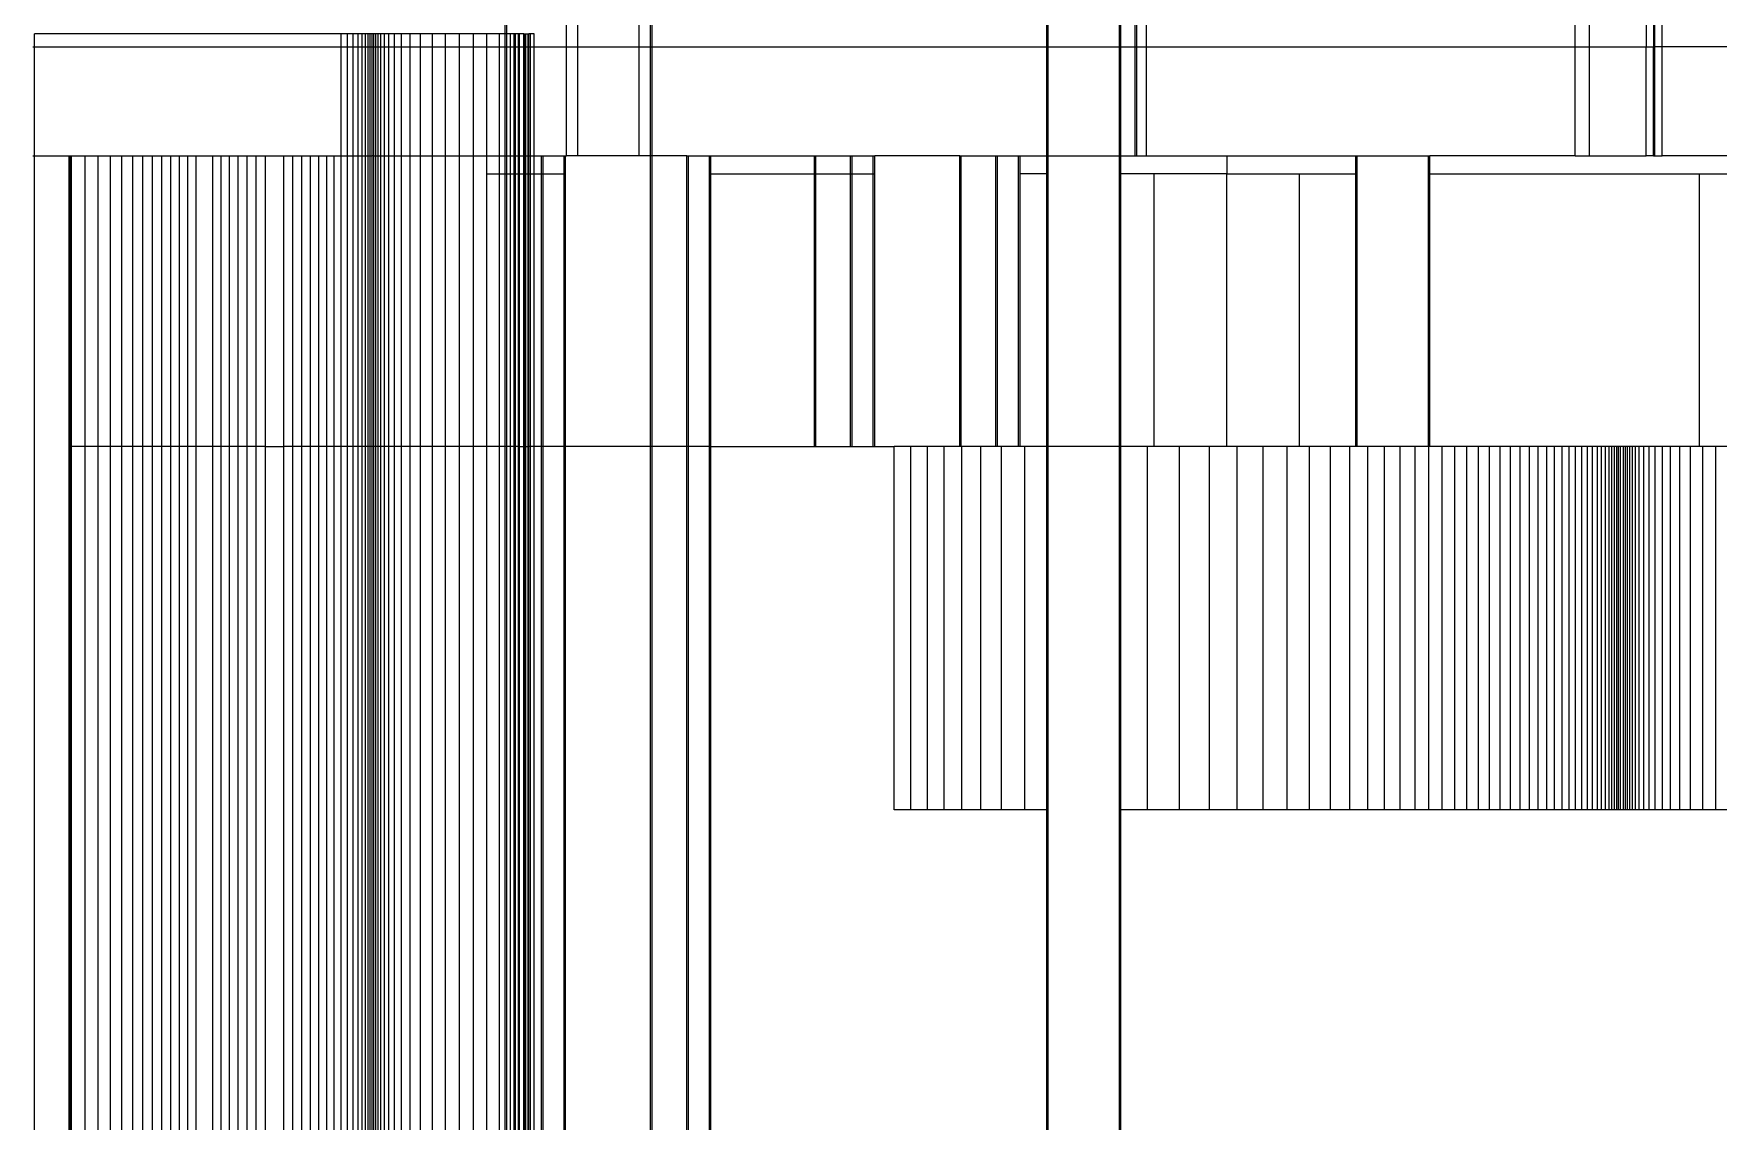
# Model space of a CAD drawing. Extents: x -20.4 to 13.4, y -9.4 to 9.8.
# Drawn here: x -8.343 to -3.708, y -3.382 to -0.389 of the extents above; entities that cross this region are included whole.
import ezdxf

# ---------------------------------------------------------------- set-up
doc = ezdxf.new("R2010")
doc.units = 0
doc.layers.get('0').update_dxf_attribs({"linetype": 'CONTINUOUS'})

msp = doc.modelspace()

# ---------------------------------------------------------------- linework, layer by layer
for p, q in [((-7.0453, -0.3892), (-7.0453, -0.325)), ((-7.0411, -0.3892), (-7.0411, -0.325)), ((-6.8765, -0.425), (-6.8765, -0.325)), ((-6.8453, -0.425), (-6.8453, -0.325)), ((-6.6765, -0.425), (-6.6765, -0.325)), ((-6.6454, -0.425), (-6.6454, -0.325)), ((-6.6412, -0.425), (-6.6412, -0.325)), ((-5.5556, -0.425), (-5.5556, -0.325)), ((-5.5515, -0.425), (-5.5515, -0.325)), ((-5.3557, -0.425), (-5.3557, -0.325)), ((-5.3515, -0.425), (-5.3515, -0.325)), ((-5.3121, -0.425), (-5.3121, -0.325)), ((-5.3079, -0.425), (-5.3079, -0.325)), ((-5.281, -0.425), (-5.281, -0.325)), ((-4.1018, -0.425), (-4.1018, -0.325)), ((-4.0624, -0.425), (-4.0624, -0.325)), ((-3.906, -0.325), (-3.906, -0.425)), ((-3.8863, -0.325), (-3.8863, -0.425)), ((-3.8821, -0.425), (-3.8821, -0.325)), ((-3.8624, -0.425), (-3.8624, -0.325)), ((-8.3409, -0.425), (-8.3409, -0.3892)), ((-7.5069, -0.3892), (-8.3409, -0.3892)), ((-7.4967, -0.3892), (-7.5069, -0.3892)), ((-7.4792, -0.3892), (-7.4967, -0.3892)), ((-7.4967, -0.425), (-7.4967, -0.3892)), ((-7.4637, -0.3892), (-7.4792, -0.3892)), ((-7.4792, -0.425), (-7.4792, -0.3892)), ((-7.4501, -0.3892), (-7.4637, -0.3892)), ((-7.4637, -0.425), (-7.4637, -0.3892)), ((-7.4389, -0.3892), (-7.4501, -0.3892)), ((-7.4501, -0.425), (-7.4501, -0.3892)), ((-7.4299, -0.3892), (-7.4389, -0.3892)), ((-7.4389, -0.425), (-7.4389, -0.3892)), ((-7.4227, -0.3892), (-7.4299, -0.3892)), ((-7.4299, -0.425), (-7.4299, -0.3892)), ((-7.4169, -0.3892), (-7.4227, -0.3892)), ((-7.4227, -0.425), (-7.4227, -0.3892)), ((-7.4117, -0.3892), (-7.4169, -0.3892)), ((-7.4169, -0.425), (-7.4169, -0.3892)), ((-7.4068, -0.3892), (-7.4117, -0.3892)), ((-7.4117, -0.425), (-7.4117, -0.3892)), ((-7.4015, -0.3892), (-7.4068, -0.3892)), ((-7.4068, -0.425), (-7.4068, -0.3892)), ((-7.3952, -0.3892), (-7.4015, -0.3892)), ((-7.4015, -0.425), (-7.4015, -0.3892)), ((-7.3875, -0.3892), (-7.3952, -0.3892)), ((-7.3952, -0.425), (-7.3952, -0.3892)), ((-7.3777, -0.3892), (-7.3875, -0.3892)), ((-7.3875, -0.425), (-7.3875, -0.3892)), ((-7.3653, -0.3892), (-7.3777, -0.3892)), ((-7.3777, -0.425), (-7.3777, -0.3892)), ((-7.3498, -0.3892), (-7.3653, -0.3892)), ((-7.3653, -0.425), (-7.3653, -0.3892)), ((-7.3306, -0.3892), (-7.3498, -0.3892)), ((-7.3498, -0.425), (-7.3498, -0.3892)), ((-7.3072, -0.3892), (-7.3306, -0.3892)), ((-7.3306, -0.425), (-7.3306, -0.3892)), ((-7.2789, -0.3892), (-7.3072, -0.3892)), ((-7.3072, -0.425), (-7.3072, -0.3892)), ((-7.246, -0.3892), (-7.2789, -0.3892)), ((-7.2789, -0.425), (-7.2789, -0.3892)), ((-7.2097, -0.3892), (-7.246, -0.3892)), ((-7.246, -0.425), (-7.246, -0.3892)), ((-7.1715, -0.3892), (-7.2097, -0.3892)), ((-7.2097, -0.425), (-7.2097, -0.3892)), ((-7.133, -0.3892), (-7.1715, -0.3892)), ((-7.1715, -0.425), (-7.1715, -0.3892)), ((-7.0958, -0.3892), (-7.133, -0.3892)), ((-7.133, -0.425), (-7.133, -0.3892)), ((-7.0612, -0.3892), (-7.0958, -0.3892)), ((-7.0958, -0.425), (-7.0958, -0.3892)), ((-7.0453, -0.3892), (-7.0612, -0.3892)), ((-7.0612, -0.425), (-7.0612, -0.3892)), ((-7.0411, -0.3892), (-7.0453, -0.3892)), ((-7.0453, -0.425), (-7.0453, -0.3892)), ((-7.0309, -0.3892), (-7.0411, -0.3892)), ((-7.0411, -0.425), (-7.0411, -0.3892)), ((-7.0309, -0.425), (-7.0309, -0.3892)), ((-7.0211, -0.3892), (-7.0309, -0.3892)), ((-7.0181, -0.3892), (-7.0211, -0.3892)), ((-7.0211, -0.425), (-7.0211, -0.3892)), ((-7.0172, -0.3892), (-7.0181, -0.3892)), ((-7.0181, -0.425), (-7.0181, -0.3892)), ((-7.009, -0.3892), (-7.0172, -0.3892)), ((-7.0172, -0.425), (-7.0172, -0.3892)), ((-7.0064, -0.3892), (-7.009, -0.3892)), ((-7.009, -0.425), (-7.009, -0.3892)), ((-7.0063, -0.3892), (-7.0064, -0.3892)), ((-7.0063, -0.425), (-7.0064, -0.3892)), ((-6.9947, -0.3892), (-7.0063, -0.3892)), ((-7.0063, -0.425), (-7.0063, -0.3892)), ((-6.9947, -0.3892), (-6.9927, -0.3892)), ((-6.9947, -0.425), (-6.9947, -0.3892)), ((-6.9927, -0.3892), (-6.9891, -0.3892)), ((-6.9927, -0.425), (-6.9927, -0.3892)), ((-6.9891, -0.3892), (-6.9823, -0.3892)), ((-6.9891, -0.425), (-6.9891, -0.3892)), ((-6.9823, -0.3892), (-6.9806, -0.3892)), ((-6.9823, -0.425), (-6.9823, -0.3892)), ((-6.9762, -0.3892), (-6.9806, -0.3892)), ((-6.9806, -0.425), (-6.9806, -0.3892)), ((-6.9663, -0.3892), (-6.9762, -0.3892)), ((-6.9762, -0.425), (-6.9762, -0.3892)), ((-6.9663, -0.425), (-6.9663, -0.3892)), ((-8.345, -0.425), (-8.3409, -0.425)), ((-8.3409, -0.725), (-8.3409, -0.425)), ((-8.3409, -0.425), (-7.5069, -0.425)), ((-7.5069, -0.425), (-7.4967, -0.425)), ((-7.4967, -0.725), (-7.4967, -0.425)), ((-7.4967, -0.425), (-7.4792, -0.425)), ((-7.4792, -0.725), (-7.4792, -0.425)), ((-7.4792, -0.425), (-7.4637, -0.425)), ((-7.4637, -0.725), (-7.4637, -0.425)), ((-7.4637, -0.425), (-7.4501, -0.425)), ((-7.4501, -0.725), (-7.4501, -0.425)), ((-7.4501, -0.425), (-7.4389, -0.425)), ((-7.4389, -0.725), (-7.4389, -0.425)), ((-7.4389, -0.425), (-7.4299, -0.425)), ((-7.4299, -0.725), (-7.4299, -0.425)), ((-7.4299, -0.425), (-7.4227, -0.425)), ((-7.4227, -0.725), (-7.4227, -0.425)), ((-7.4227, -0.425), (-7.4169, -0.425)), ((-7.4169, -0.725), (-7.4169, -0.425)), ((-7.4169, -0.425), (-7.4117, -0.425)), ((-7.4117, -0.725), (-7.4117, -0.425)), ((-7.4117, -0.425), (-7.4068, -0.425)), ((-7.4068, -0.725), (-7.4068, -0.425)), ((-7.4068, -0.425), (-7.4015, -0.425)), ((-7.4015, -0.725), (-7.4015, -0.425)), ((-7.4015, -0.425), (-7.3952, -0.425)), ((-7.3952, -0.725), (-7.3952, -0.425)), ((-7.3952, -0.425), (-7.3875, -0.425)), ((-7.3875, -0.725), (-7.3875, -0.425)), ((-7.3875, -0.425), (-7.3777, -0.425)), ((-7.3777, -0.725), (-7.3777, -0.425)), ((-7.3777, -0.425), (-7.3653, -0.425)), ((-7.3653, -0.725), (-7.3653, -0.425)), ((-7.3653, -0.425), (-7.3498, -0.425)), ((-7.3498, -0.725), (-7.3498, -0.425)), ((-7.3498, -0.425), (-7.3306, -0.425)), ((-7.3306, -0.725), (-7.3306, -0.425)), ((-7.3306, -0.425), (-7.3072, -0.425)), ((-7.3072, -0.725), (-7.3072, -0.425)), ((-7.3072, -0.425), (-7.2789, -0.425)), ((-7.2789, -0.725), (-7.2789, -0.425)), ((-7.2789, -0.425), (-7.246, -0.425)), ((-7.246, -0.725), (-7.246, -0.425)), ((-7.246, -0.425), (-7.2097, -0.425)), ((-7.2097, -0.725), (-7.2097, -0.425)), ((-7.2097, -0.425), (-7.1715, -0.425)), ((-7.1715, -0.725), (-7.1715, -0.425)), ((-7.1715, -0.425), (-7.133, -0.425)), ((-7.133, -0.725), (-7.133, -0.425)), ((-7.133, -0.425), (-7.0958, -0.425)), ((-7.0958, -0.425), (-7.0612, -0.425)), ((-7.0958, -0.725), (-7.0958, -0.425)), ((-7.0612, -0.425), (-7.0453, -0.425)), ((-7.0612, -0.725), (-7.0612, -0.425)), ((-7.0453, -0.425), (-7.0411, -0.425)), ((-7.0453, -0.725), (-7.0453, -0.425)), ((-7.0411, -0.725), (-7.0411, -0.425)), ((-7.0411, -0.425), (-7.0309, -0.425)), ((-7.0309, -0.725), (-7.0309, -0.425)), ((-7.0309, -0.425), (-7.0211, -0.425)), ((-7.0211, -0.725), (-7.0211, -0.425)), ((-7.0211, -0.425), (-7.0181, -0.425)), ((-7.0181, -0.725), (-7.0181, -0.425)), ((-7.0181, -0.425), (-7.0172, -0.425)), ((-7.0172, -0.725), (-7.0172, -0.425)), ((-7.0172, -0.425), (-7.009, -0.425)), ((-7.009, -0.725), (-7.009, -0.425)), ((-7.009, -0.425), (-7.0063, -0.425)), ((-7.0063, -0.725), (-7.0063, -0.425)), ((-7.0063, -0.425), (-6.9947, -0.425)), ((-6.9947, -0.725), (-6.9947, -0.425)), ((-6.9947, -0.425), (-6.9927, -0.425)), ((-6.9927, -0.725), (-6.9927, -0.425)), ((-6.9927, -0.425), (-6.9891, -0.425)), ((-6.9891, -0.725), (-6.9891, -0.425)), ((-6.9891, -0.425), (-6.9823, -0.425)), ((-6.9823, -0.725), (-6.9823, -0.425)), ((-6.9823, -0.425), (-6.9806, -0.425)), ((-6.9806, -0.725), (-6.9806, -0.425)), ((-6.9806, -0.425), (-6.9762, -0.425)), ((-6.9762, -0.725), (-6.9762, -0.425)), ((-6.9762, -0.425), (-6.9663, -0.425)), ((-6.9663, -0.725), (-6.9663, -0.425)), ((-6.9663, -0.425), (-6.8765, -0.425)), ((-6.8765, -0.725), (-6.8765, -0.425)), ((-6.8765, -0.425), (-6.8453, -0.425)), ((-6.8453, -0.725), (-6.8453, -0.425)), ((-6.8453, -0.425), (-6.6765, -0.425)), ((-6.6765, -0.725), (-6.6765, -0.425)), ((-6.6765, -0.425), (-6.6454, -0.425)), ((-6.6454, -0.725), (-6.6454, -0.425)), ((-6.6454, -0.425), (-6.6412, -0.425)), ((-6.6412, -0.725), (-6.6412, -0.425)), ((-6.6412, -0.425), (-5.5556, -0.425)), ((-5.5556, -0.725), (-5.5556, -0.425)), ((-5.5556, -0.425), (-5.5515, -0.425)), ((-5.5515, -0.725), (-5.5515, -0.425)), ((-5.5515, -0.425), (-5.3557, -0.425)), ((-5.3557, -0.725), (-5.3557, -0.425)), ((-5.3557, -0.425), (-5.3515, -0.425)), ((-5.3515, -0.425), (-5.3121, -0.425)), ((-5.3515, -0.725), (-5.3515, -0.425)), ((-5.3121, -0.725), (-5.3121, -0.425)), ((-5.3121, -0.425), (-5.3079, -0.425)), ((-5.3079, -0.725), (-5.3079, -0.425)), ((-5.3079, -0.425), (-5.281, -0.425)), ((-5.281, -0.725), (-5.281, -0.425)), ((-5.281, -0.425), (-4.1018, -0.425)), ((-4.1018, -0.725), (-4.1018, -0.425)), ((-4.1018, -0.425), (-4.0624, -0.425)), ((-4.0624, -0.725), (-4.0624, -0.425)), ((-4.0624, -0.425), (-3.906, -0.425)), ((-3.906, -0.425), (-3.8863, -0.425)), ((-3.906, -0.725), (-3.906, -0.425)), ((-3.8821, -0.425), (-3.8863, -0.425)), ((-3.8863, -0.725), (-3.8863, -0.425)), ((-3.8821, -0.725), (-3.8821, -0.425)), ((-3.8624, -0.425), (-3.8821, -0.425)), ((-3.8624, -0.725), (-3.8624, -0.425)), ((-3.0462, -0.425), (-3.8624, -0.425)), ((-8.345, -0.725), (-8.3409, -0.725)), ((-8.3409, -5.525), (-8.3409, -0.725)), ((-8.3409, -0.725), (-8.2454, -0.725)), ((-8.2454, -5.525), (-8.2454, -0.725)), ((-8.2454, -0.725), (-8.2413, -0.725)), ((-8.2413, -1.525), (-8.2413, -0.725)), ((-8.2413, -0.725), (-8.2391, -0.725)), ((-8.2391, -1.525), (-8.2391, -0.725)), ((-8.2391, -0.725), (-8.201, -0.725)), ((-8.201, -1.525), (-8.201, -0.725)), ((-8.201, -0.725), (-8.1654, -0.725)), ((-8.1654, -1.525), (-8.1654, -0.725)), ((-8.1654, -0.725), (-8.1319, -0.725)), ((-8.1319, -1.525), (-8.1319, -0.725)), ((-8.1319, -0.725), (-8.1003, -0.725)), ((-8.1003, -1.525), (-8.1003, -0.725)), ((-8.1003, -0.725), (-8.0706, -0.725)), ((-8.0706, -1.525), (-8.0706, -0.725)), ((-8.0706, -0.725), (-8.0424, -0.725)), ((-8.0424, -1.525), (-8.0424, -0.725)), ((-8.0424, -0.725), (-8.0157, -0.725)), ((-8.0157, -1.525), (-8.0157, -0.725)), ((-8.0157, -0.725), (-7.9901, -0.725)), ((-7.9901, -1.525), (-7.9901, -0.725)), ((-7.9901, -0.725), (-7.9655, -0.725)), ((-7.9655, -1.525), (-7.9655, -0.725)), ((-7.9655, -0.725), (-7.9416, -0.725)), ((-7.9416, -1.525), (-7.9416, -0.725)), ((-7.9416, -0.725), (-7.9184, -0.725)), ((-7.9184, -1.525), (-7.9184, -0.725)), ((-7.9184, -0.725), (-7.8956, -0.725)), ((-7.8956, -1.525), (-7.8956, -0.725)), ((-7.8956, -0.725), (-7.8502, -0.725)), ((-7.8502, -1.525), (-7.8502, -0.725)), ((-7.8502, -0.725), (-7.8273, -0.725)), ((-7.8273, -1.525), (-7.8273, -0.725)), ((-7.8273, -0.725), (-7.804, -0.725)), ((-7.804, -1.525), (-7.804, -0.725)), ((-7.804, -0.725), (-7.7801, -0.725)), ((-7.7801, -1.525), (-7.7801, -0.725)), ((-7.7801, -0.725), (-7.7556, -0.725)), ((-7.7556, -1.525), (-7.7556, -0.725)), ((-7.7556, -0.725), (-7.7305, -0.725)), ((-7.7305, -1.525), (-7.7305, -0.725)), ((-7.7305, -0.725), (-7.7052, -0.725)), ((-7.7052, -1.525), (-7.7052, -0.725)), ((-7.7052, -0.725), (-7.6545, -0.725)), ((-7.6545, -1.525), (-7.6545, -0.725)), ((-7.6545, -0.725), (-7.6295, -0.725)), ((-7.6295, -1.525), (-7.6295, -0.725)), ((-7.6295, -0.725), (-7.605, -0.725)), ((-7.605, -1.525), (-7.605, -0.725)), ((-7.605, -0.725), (-7.5812, -0.725)), ((-7.5812, -1.525), (-7.5812, -0.725)), ((-7.5812, -0.725), (-7.5582, -0.725)), ((-7.5582, -1.525), (-7.5582, -0.725)), ((-7.5582, -0.725), (-7.5364, -0.725)), ((-7.5364, -1.525), (-7.5364, -0.725)), ((-7.5364, -0.725), (-7.5158, -0.725)), ((-7.5158, -1.525), (-7.5158, -0.725)), ((-7.5158, -0.725), (-7.5069, -0.725)), ((-7.5069, -0.725), (-7.4967, -0.725)), ((-7.4967, -1.525), (-7.4967, -0.725)), ((-7.4967, -0.725), (-7.4792, -0.725)), ((-7.4792, -1.525), (-7.4792, -0.725)), ((-7.4792, -0.725), (-7.4637, -0.725)), ((-7.4637, -1.525), (-7.4637, -0.725)), ((-7.4637, -0.725), (-7.4501, -0.725)), ((-7.4501, -1.525), (-7.4501, -0.725)), ((-7.4501, -0.725), (-7.4389, -0.725)), ((-7.4389, -1.525), (-7.4389, -0.725)), ((-7.4389, -0.725), (-7.4299, -0.725)), ((-7.4299, -1.525), (-7.4299, -0.725)), ((-7.4299, -0.725), (-7.4227, -0.725)), ((-7.4227, -1.525), (-7.4227, -0.725)), ((-7.4227, -0.725), (-7.4169, -0.725)), ((-7.4169, -1.525), (-7.4169, -0.725)), ((-7.4169, -0.725), (-7.4117, -0.725)), ((-7.4117, -1.525), (-7.4117, -0.725)), ((-7.4068, -0.725), (-7.4117, -0.725)), ((-7.4068, -1.525), (-7.4068, -0.725)), ((-7.4068, -0.725), (-7.4015, -0.725)), ((-7.4015, -1.525), (-7.4015, -0.725)), ((-7.4015, -0.725), (-7.3952, -0.725)), ((-7.3952, -1.525), (-7.3952, -0.725)), ((-7.3952, -0.725), (-7.3875, -0.725)), ((-7.3875, -1.525), (-7.3875, -0.725)), ((-7.3875, -0.725), (-7.3777, -0.725)), ((-7.3777, -1.525), (-7.3777, -0.725)), ((-7.3777, -0.725), (-7.3653, -0.725)), ((-7.3653, -1.525), (-7.3653, -0.725)), ((-7.3653, -0.725), (-7.3498, -0.725)), ((-7.3498, -1.525), (-7.3498, -0.725)), ((-7.3498, -0.725), (-7.3306, -0.725)), ((-7.3306, -1.525), (-7.3306, -0.725)), ((-7.3306, -0.725), (-7.3072, -0.725)), ((-7.3072, -1.525), (-7.3072, -0.725)), ((-7.3072, -0.725), (-7.2789, -0.725)), ((-7.2789, -1.525), (-7.2789, -0.725)), ((-7.2789, -0.725), (-7.246, -0.725)), ((-7.246, -1.525), (-7.246, -0.725)), ((-7.246, -0.725), (-7.2097, -0.725)), ((-7.2097, -1.525), (-7.2097, -0.725)), ((-7.2097, -0.725), (-7.1715, -0.725)), ((-7.1715, -1.525), (-7.1715, -0.725)), ((-7.1715, -0.725), (-7.133, -0.725)), ((-7.133, -1.525), (-7.133, -0.725)), ((-7.133, -0.725), (-7.0958, -0.725)), ((-7.0958, -0.775), (-7.0958, -0.725)), ((-7.0958, -0.725), (-7.0612, -0.725)), ((-7.0612, -0.775), (-7.0612, -0.725)), ((-7.0612, -0.725), (-7.0453, -0.725)), ((-7.0453, -0.725), (-7.0411, -0.725)), ((-7.0453, -0.775), (-7.0453, -0.725)), ((-7.0411, -0.775), (-7.0411, -0.725)), ((-7.0411, -0.725), (-7.0309, -0.725)), ((-7.0309, -0.775), (-7.0309, -0.725)), ((-7.0309, -0.725), (-7.0211, -0.725)), ((-7.0211, -0.775), (-7.0211, -0.725)), ((-7.0211, -0.725), (-7.0181, -0.725)), ((-7.0181, -0.775), (-7.0181, -0.725)), ((-7.0181, -0.725), (-7.0172, -0.725)), ((-7.0172, -0.775), (-7.0172, -0.725)), ((-7.0172, -0.725), (-7.009, -0.725)), ((-7.009, -0.775), (-7.009, -0.725)), ((-7.009, -0.725), (-7.0063, -0.725)), ((-7.0063, -0.775), (-7.0063, -0.725)), ((-7.0063, -0.725), (-6.9947, -0.725)), ((-6.9947, -0.775), (-6.9947, -0.725)), ((-6.9947, -0.725), (-6.9927, -0.725)), ((-6.9927, -0.775), (-6.9927, -0.725)), ((-6.9927, -0.725), (-6.9891, -0.725)), ((-6.9891, -0.775), (-6.9891, -0.725)), ((-6.9891, -0.725), (-6.9823, -0.725)), ((-6.9823, -0.775), (-6.9823, -0.725)), ((-6.9823, -0.725), (-6.9806, -0.725)), ((-6.9806, -0.775), (-6.9806, -0.725)), ((-6.9806, -0.725), (-6.9762, -0.725)), ((-6.9762, -0.775), (-6.9762, -0.725)), ((-6.9762, -0.725), (-6.9663, -0.725)), ((-6.9663, -0.775), (-6.9663, -0.725)), ((-6.9663, -0.725), (-6.9457, -0.725)), ((-6.9457, -0.725), (-6.9415, -0.725)), ((-6.9457, -0.775), (-6.9457, -0.725)), ((-6.9415, -0.775), (-6.9415, -0.725)), ((-6.9415, -0.725), (-6.8834, -0.725)), ((-6.8834, -0.775), (-6.8834, -0.725)), ((-6.8834, -0.725), (-6.8793, -0.725)), ((-6.8793, -0.775), (-6.8793, -0.725)), ((-6.8793, -0.725), (-6.8765, -0.725)), ((-6.8453, -0.725), (-6.8765, -0.725)), ((-6.6765, -0.725), (-6.8453, -0.725)), ((-6.6454, -0.725), (-6.6765, -0.725)), ((-6.6454, -1.525), (-6.6454, -0.725)), ((-6.6412, -0.725), (-6.6454, -0.725)), ((-6.6412, -1.525), (-6.6412, -0.725)), ((-6.5458, -0.725), (-6.6412, -0.725)), ((-6.5458, -1.525), (-6.5458, -0.725)), ((-6.5458, -0.725), (-6.5416, -0.725)), ((-6.5416, -1.525), (-6.5416, -0.725)), ((-6.5416, -0.725), (-6.4835, -0.725)), ((-6.4835, -1.525), (-6.4835, -0.725)), ((-6.4835, -0.725), (-6.4794, -0.725)), ((-6.4794, -0.725), (-6.1949, -0.725)), ((-6.4794, -0.775), (-6.4794, -0.725)), ((-6.1949, -0.775), (-6.1949, -0.725)), ((-6.1949, -0.725), (-6.1907, -0.725)), ((-6.1907, -0.775), (-6.1907, -0.725)), ((-6.1907, -0.725), (-6.0953, -0.725)), ((-6.0953, -0.775), (-6.0953, -0.725)), ((-6.0953, -0.725), (-6.0911, -0.725)), ((-6.0911, -0.775), (-6.0911, -0.725)), ((-6.0911, -0.725), (-6.033, -0.725)), ((-6.033, -0.775), (-6.033, -0.725)), ((-6.033, -0.725), (-6.0289, -0.725)), ((-6.0289, -0.775), (-6.0289, -0.725)), ((-5.795, -0.725), (-6.0289, -0.725)), ((-5.795, -1.525), (-5.795, -0.725)), ((-5.795, -0.725), (-5.7908, -0.725)), ((-5.7908, -1.525), (-5.7908, -0.725)), ((-5.7908, -0.725), (-5.6954, -0.725)), ((-5.6954, -1.525), (-5.6954, -0.725)), ((-5.6954, -0.725), (-5.6912, -0.725)), ((-5.6912, -1.525), (-5.6912, -0.725)), ((-5.6912, -0.725), (-5.6331, -0.725)), ((-5.6331, -1.525), (-5.6331, -0.725)), ((-5.6331, -0.725), (-5.629, -0.725)), ((-5.629, -0.775), (-5.629, -0.725)), ((-5.629, -0.725), (-5.5556, -0.725)), ((-5.5556, -0.725), (-5.5515, -0.725)), ((-5.5556, -0.775), (-5.5556, -0.725)), ((-5.5515, -0.775), (-5.5515, -0.725)), ((-5.5515, -0.725), (-5.3557, -0.725)), ((-5.3557, -1.525), (-5.3557, -0.725)), ((-5.3557, -0.725), (-5.3515, -0.725)), ((-5.3515, -0.725), (-5.3121, -0.725)), ((-5.3515, -0.775), (-5.3515, -0.725)), ((-5.3121, -0.725), (-5.3079, -0.725)), ((-5.3079, -0.725), (-5.281, -0.725)), ((-5.281, -0.725), (-5.0598, -0.725)), ((-5.0598, -0.725), (-5.0598, -0.775)), ((-5.0598, -0.725), (-4.7052, -0.725)), ((-4.7052, -0.775), (-4.7052, -0.725)), ((-4.7052, -0.725), (-4.7011, -0.725)), ((-4.7011, -0.775), (-4.7011, -0.725)), ((-4.7011, -0.725), (-4.5053, -0.725)), ((-4.5053, -1.525), (-4.5053, -0.725)), ((-4.5053, -0.725), (-4.5011, -0.725)), ((-4.5011, -0.775), (-4.5011, -0.725)), ((-4.1018, -0.725), (-4.5011, -0.725)), ((-4.1018, -0.725), (-4.0624, -0.725)), ((-4.0624, -0.725), (-3.906, -0.725)), ((-3.8863, -0.725), (-3.906, -0.725)), ((-3.8863, -0.725), (-3.8821, -0.725)), ((-3.8821, -0.725), (-3.8624, -0.725)), ((-3.0462, -0.725), (-3.8624, -0.725)), ((-7.0958, -1.525), (-7.0958, -0.775)), ((-7.0958, -0.775), (-7.0612, -0.775)), ((-7.0612, -1.525), (-7.0612, -0.775)), ((-7.0612, -0.775), (-7.0453, -0.775)), ((-7.0453, -1.525), (-7.0453, -0.775)), ((-7.0453, -0.775), (-7.0411, -0.775)), ((-7.0411, -1.525), (-7.0411, -0.775)), ((-7.0411, -0.775), (-7.0309, -0.775)), ((-7.0309, -1.525), (-7.0309, -0.775)), ((-7.0309, -0.775), (-7.0211, -0.775)), ((-7.0211, -1.525), (-7.0211, -0.775)), ((-7.0211, -0.775), (-7.0181, -0.775)), ((-7.0181, -1.525), (-7.0181, -0.775)), ((-7.0181, -0.775), (-7.0172, -0.775)), ((-7.0172, -1.525), (-7.0172, -0.775)), ((-7.0172, -0.775), (-7.009, -0.775)), ((-7.009, -1.525), (-7.009, -0.775)), ((-7.009, -0.775), (-7.0063, -0.775)), ((-7.0064, -1.525), (-7.0063, -0.775)), ((-7.0063, -1.525), (-7.0063, -0.775)), ((-7.0063, -0.775), (-6.9947, -0.775)), ((-6.9947, -1.525), (-6.9947, -0.775)), ((-6.9947, -0.775), (-6.9927, -0.775)), ((-6.9927, -1.525), (-6.9927, -0.775)), ((-6.9927, -0.775), (-6.9891, -0.775)), ((-6.9891, -1.525), (-6.9891, -0.775)), ((-6.9891, -0.775), (-6.9823, -0.775)), ((-6.9823, -1.525), (-6.9823, -0.775)), ((-6.9823, -0.775), (-6.9806, -0.775)), ((-6.9806, -1.525), (-6.9806, -0.775)), ((-6.9806, -0.775), (-6.9762, -0.775)), ((-6.9762, -1.525), (-6.9762, -0.775)), ((-6.9762, -0.775), (-6.9663, -0.775)), ((-6.9663, -1.525), (-6.9663, -0.775)), ((-6.9663, -0.775), (-6.9457, -0.775)), ((-6.9457, -1.525), (-6.9457, -0.775)), ((-6.9457, -0.775), (-6.9415, -0.775)), ((-6.9415, -1.525), (-6.9415, -0.775)), ((-6.9415, -0.775), (-6.8834, -0.775)), ((-6.8834, -1.525), (-6.8834, -0.775)), ((-6.8834, -0.775), (-6.8793, -0.775)), ((-6.8793, -1.525), (-6.8793, -0.775)), ((-6.4794, -1.525), (-6.4794, -0.775)), ((-6.4794, -0.775), (-6.1949, -0.775)), ((-6.1949, -1.525), (-6.1949, -0.775)), ((-6.1949, -0.775), (-6.1907, -0.775)), ((-6.1907, -1.525), (-6.1907, -0.775)), ((-6.1907, -0.775), (-6.0953, -0.775)), ((-6.0953, -1.525), (-6.0953, -0.775)), ((-6.0953, -0.775), (-6.0911, -0.775)), ((-6.0911, -1.525), (-6.0911, -0.775)), ((-6.0911, -0.775), (-6.033, -0.775)), ((-6.033, -1.525), (-6.033, -0.775)), ((-6.033, -0.775), (-6.0289, -0.775)), ((-6.0289, -1.525), (-6.0289, -0.775)), ((-5.629, -1.525), (-5.629, -0.775)), ((-5.5556, -0.775), (-5.629, -0.775)), ((-5.5515, -0.775), (-5.5556, -0.775)), ((-5.5556, -1.525), (-5.5556, -0.775)), ((-5.5515, -1.525), (-5.5515, -0.775)), ((-5.2598, -0.775), (-5.3515, -0.775)), ((-5.3515, -1.525), (-5.3515, -0.775)), ((-5.2598, -1.525), (-5.2598, -0.775)), ((-5.0598, -0.775), (-5.2598, -0.775)), ((-5.0598, -0.775), (-4.8598, -0.775)), ((-5.0598, -1.525), (-5.0598, -0.775)), ((-4.8598, -1.525), (-4.8598, -0.775)), ((-4.8598, -0.775), (-4.7052, -0.775)), ((-4.7052, -1.525), (-4.7052, -0.775)), ((-4.7052, -0.775), (-4.7011, -0.775)), ((-4.7011, -1.525), (-4.7011, -0.775)), ((-4.5011, -0.775), (-3.7598, -0.775)), ((-4.5011, -1.525), (-4.5011, -0.775)), ((-3.7598, -1.525), (-3.7598, -0.775)), ((-3.7598, -0.775), (-3.0462, -0.775)), ((-8.2391, -1.525), (-8.2413, -1.525)), ((-8.2413, -5.525), (-8.2413, -1.525)), ((-8.2391, -5.525), (-8.2391, -1.525)), ((-8.201, -1.525), (-8.2391, -1.525)), ((-8.1654, -1.525), (-8.201, -1.525)), ((-8.201, -5.525), (-8.201, -1.525)), ((-8.1654, -5.525), (-8.1654, -1.525)), ((-8.1319, -1.525), (-8.1654, -1.525)), ((-8.1319, -5.525), (-8.1319, -1.525)), ((-8.1003, -1.525), (-8.1319, -1.525)), ((-8.0706, -1.525), (-8.1003, -1.525)), ((-8.1003, -5.525), (-8.1003, -1.525)), ((-8.0706, -5.525), (-8.0706, -1.525)), ((-8.0424, -1.525), (-8.0706, -1.525)), ((-8.0157, -1.525), (-8.0424, -1.525)), ((-8.0424, -5.525), (-8.0424, -1.525)), ((-8.0157, -5.525), (-8.0157, -1.525)), ((-7.9901, -1.525), (-8.0157, -1.525)), ((-7.9655, -1.525), (-7.9901, -1.525)), ((-7.9901, -5.525), (-7.9901, -1.525)), ((-7.9416, -1.525), (-7.9655, -1.525)), ((-7.9655, -5.525), (-7.9655, -1.525)), ((-7.9184, -1.525), (-7.9416, -1.525)), ((-7.9416, -5.525), (-7.9416, -1.525)), ((-7.8956, -1.525), (-7.9184, -1.525)), ((-7.9184, -5.525), (-7.9184, -1.525)), ((-7.8502, -1.525), (-7.8956, -1.525)), ((-7.8956, -5.525), (-7.8956, -1.525)), ((-7.8273, -1.525), (-7.8502, -1.525)), ((-7.8502, -5.525), (-7.8502, -1.525)), ((-7.8273, -5.525), (-7.8273, -1.525)), ((-7.804, -1.525), (-7.8273, -1.525)), ((-7.7801, -1.525), (-7.804, -1.525)), ((-7.804, -5.525), (-7.804, -1.525)), ((-7.7556, -1.525), (-7.7801, -1.525)), ((-7.7801, -5.525), (-7.7801, -1.525)), ((-7.7556, -5.525), (-7.7556, -1.525)), ((-7.7305, -1.525), (-7.7556, -1.525)), ((-7.7305, -5.525), (-7.7305, -1.525)), ((-7.7052, -1.525), (-7.7305, -1.525)), ((-7.7052, -5.525), (-7.7052, -1.525)), ((-7.7052, -1.525), (-7.6545, -1.525)), ((-7.6295, -1.525), (-7.6545, -1.525)), ((-7.6545, -5.525), (-7.6545, -1.525)), ((-7.605, -1.525), (-7.6295, -1.525)), ((-7.6295, -5.525), (-7.6295, -1.525)), ((-7.605, -5.525), (-7.605, -1.525)), ((-7.5812, -1.525), (-7.605, -1.525)), ((-7.5582, -1.525), (-7.5812, -1.525)), ((-7.5812, -5.525), (-7.5812, -1.525)), ((-7.5582, -5.525), (-7.5582, -1.525)), ((-7.5364, -1.525), (-7.5582, -1.525)), ((-7.5364, -5.525), (-7.5364, -1.525)), ((-7.5158, -1.525), (-7.5364, -1.525)), ((-7.4967, -1.525), (-7.5158, -1.525)), ((-7.5158, -5.525), (-7.5158, -1.525)), ((-7.4967, -5.525), (-7.4967, -1.525)), ((-7.4792, -1.525), (-7.4967, -1.525)), ((-7.4637, -1.525), (-7.4792, -1.525)), ((-7.4792, -5.525), (-7.4792, -1.525)), ((-7.4501, -1.525), (-7.4637, -1.525)), ((-7.4637, -5.525), (-7.4637, -1.525)), ((-7.4501, -5.525), (-7.4501, -1.525)), ((-7.4389, -1.525), (-7.4501, -1.525)), ((-7.4299, -1.525), (-7.4389, -1.525)), ((-7.4389, -5.525), (-7.4389, -1.525)), ((-7.4227, -1.525), (-7.4299, -1.525)), ((-7.4299, -5.525), (-7.4299, -1.525)), ((-7.4169, -1.525), (-7.4227, -1.525)), ((-7.4227, -5.525), (-7.4227, -1.525)), ((-7.4169, -5.525), (-7.4169, -1.525)), ((-7.4117, -1.525), (-7.4169, -1.525)), ((-7.4117, -5.525), (-7.4117, -1.525)), ((-7.4068, -1.525), (-7.4117, -1.525)), ((-7.4015, -1.525), (-7.4068, -1.525)), ((-7.4068, -5.525), (-7.4068, -1.525)), ((-7.3952, -1.525), (-7.4015, -1.525)), ((-7.4015, -5.525), (-7.4015, -1.525)), ((-7.3952, -5.525), (-7.3952, -1.525)), ((-7.3875, -1.525), (-7.3952, -1.525)), ((-7.3777, -1.525), (-7.3875, -1.525)), ((-7.3875, -5.525), (-7.3875, -1.525)), ((-7.3777, -5.525), (-7.3777, -1.525)), ((-7.3653, -1.525), (-7.3777, -1.525)), ((-7.3498, -1.525), (-7.3653, -1.525)), ((-7.3653, -5.525), (-7.3653, -1.525)), ((-7.3498, -5.525), (-7.3498, -1.525)), ((-7.3306, -1.525), (-7.3498, -1.525)), ((-7.3072, -1.525), (-7.3306, -1.525)), ((-7.3306, -5.525), (-7.3306, -1.525)), ((-7.3072, -5.525), (-7.3072, -1.525)), ((-7.2789, -1.525), (-7.3072, -1.525)), ((-7.2789, -5.525), (-7.2789, -1.525)), ((-7.246, -1.525), (-7.2789, -1.525)), ((-7.2097, -1.525), (-7.246, -1.525)), ((-7.246, -5.525), (-7.246, -1.525)), ((-7.2097, -5.525), (-7.2097, -1.525)), ((-7.1715, -1.525), (-7.2097, -1.525)), ((-7.1715, -5.525), (-7.1715, -1.525)), ((-7.133, -1.525), (-7.1715, -1.525)), ((-7.0958, -1.525), (-7.133, -1.525)), ((-7.133, -5.525), (-7.133, -1.525)), ((-7.0612, -1.525), (-7.0958, -1.525)), ((-7.0958, -5.525), (-7.0958, -1.525)), ((-7.0612, -5.525), (-7.0612, -1.525)), ((-7.0453, -1.525), (-7.0612, -1.525)), ((-7.0453, -5.525), (-7.0453, -1.525)), ((-7.0411, -1.525), (-7.0453, -1.525)), ((-7.0411, -5.525), (-7.0411, -1.525)), ((-7.0309, -1.525), (-7.0411, -1.525)), ((-7.0309, -5.525), (-7.0309, -1.525)), ((-7.0211, -1.525), (-7.0309, -1.525)), ((-7.0211, -5.525), (-7.0211, -1.525)), ((-7.0181, -1.525), (-7.0211, -1.525)), ((-7.0181, -5.525), (-7.0181, -1.525)), ((-7.0181, -1.525), (-7.0172, -1.525)), ((-7.0172, -5.525), (-7.0172, -1.525)), ((-7.009, -1.525), (-7.0172, -1.525)), ((-7.009, -5.525), (-7.009, -1.525)), ((-7.0064, -1.525), (-7.009, -1.525)), ((-7.0064, -5.525), (-7.0064, -1.525)), ((-7.0064, -1.525), (-7.0063, -1.525)), ((-7.0063, -5.525), (-7.0063, -1.525)), ((-7.0063, -1.525), (-6.9947, -1.525)), ((-6.9947, -5.525), (-6.9947, -1.525)), ((-6.9947, -1.525), (-6.9927, -1.525)), ((-6.9927, -5.525), (-6.9927, -1.525)), ((-6.9927, -1.525), (-6.9891, -1.525)), ((-6.9891, -5.525), (-6.9891, -1.525)), ((-6.9891, -1.525), (-6.9823, -1.525)), ((-6.9823, -5.525), (-6.9823, -1.525)), ((-6.9823, -1.525), (-6.9806, -1.525)), ((-6.9806, -5.525), (-6.9806, -1.525)), ((-6.9762, -1.525), (-6.9806, -1.525)), ((-6.9762, -5.525), (-6.9762, -1.525)), ((-6.9663, -1.525), (-6.9762, -1.525)), ((-6.9663, -5.525), (-6.9663, -1.525)), ((-6.9457, -1.525), (-6.9663, -1.525)), ((-6.9457, -5.525), (-6.9457, -1.525)), ((-6.9415, -1.525), (-6.9457, -1.525)), ((-6.9415, -5.525), (-6.9415, -1.525)), ((-6.8834, -1.525), (-6.9415, -1.525)), ((-6.8834, -5.525), (-6.8834, -1.525)), ((-6.8793, -1.525), (-6.8834, -1.525)), ((-6.8793, -5.525), (-6.8793, -1.525)), ((-6.6454, -1.525), (-6.8793, -1.525)), ((-6.6454, -5.525), (-6.6454, -1.525)), ((-6.6412, -1.525), (-6.6454, -1.525)), ((-6.6412, -5.525), (-6.6412, -1.525)), ((-6.5458, -1.525), (-6.6412, -1.525)), ((-6.5458, -5.525), (-6.5458, -1.525)), ((-6.5416, -1.525), (-6.5458, -1.525)), ((-6.5416, -5.525), (-6.5416, -1.525)), ((-6.4835, -1.525), (-6.5416, -1.525)), ((-6.4835, -5.525), (-6.4835, -1.525)), ((-6.4794, -1.525), (-6.4835, -1.525)), ((-6.4794, -5.525), (-6.4794, -1.525)), ((-6.4794, -1.525), (-6.1949, -1.525)), ((-6.1949, -1.525), (-6.1907, -1.525)), ((-6.1907, -1.525), (-6.0953, -1.525)), ((-6.0953, -1.525), (-6.0911, -1.525)), ((-6.0911, -1.525), (-6.033, -1.525)), ((-6.033, -1.525), (-6.0289, -1.525)), ((-6.0289, -1.525), (-5.975, -1.525)), ((-5.975, -2.525), (-5.975, -1.525)), ((-5.9292, -1.525), (-5.975, -1.525)), ((-5.8837, -1.525), (-5.9292, -1.525)), ((-5.9292, -2.525), (-5.9292, -1.525)), ((-5.8375, -1.525), (-5.8837, -1.525)), ((-5.8837, -2.525), (-5.8837, -1.525)), ((-5.8375, -2.525), (-5.8375, -1.525)), ((-5.795, -1.525), (-5.8375, -1.525)), ((-5.7908, -1.525), (-5.795, -1.525)), ((-5.7893, -1.525), (-5.7908, -1.525)), ((-5.7373, -1.525), (-5.7893, -1.525)), ((-5.7893, -2.525), (-5.7893, -1.525)), ((-5.7373, -2.525), (-5.7373, -1.525)), ((-5.6954, -1.525), (-5.7373, -1.525)), ((-5.6912, -1.525), (-5.6954, -1.525)), ((-5.6801, -1.525), (-5.6912, -1.525)), ((-5.6801, -2.525), (-5.6801, -1.525)), ((-5.6331, -1.525), (-5.6801, -1.525)), ((-5.629, -1.525), (-5.6331, -1.525)), ((-5.616, -1.525), (-5.629, -1.525)), ((-5.616, -2.525), (-5.616, -1.525)), ((-5.5556, -1.525), (-5.616, -1.525)), ((-5.5515, -1.525), (-5.5556, -1.525)), ((-5.5556, -2.525), (-5.5556, -1.525)), ((-5.5515, -2.525), (-5.5515, -1.525)), ((-5.3557, -1.525), (-5.5515, -1.525)), ((-5.3557, -5.525), (-5.3557, -1.525)), ((-5.3515, -1.525), (-5.3557, -1.525)), ((-5.2782, -1.525), (-5.3515, -1.525)), ((-5.3515, -2.525), (-5.3515, -1.525)), ((-5.2782, -2.525), (-5.2782, -1.525)), ((-5.2598, -1.525), (-5.2782, -1.525)), ((-5.19, -1.525), (-5.2598, -1.525)), ((-5.1078, -1.525), (-5.19, -1.525)), ((-5.19, -2.525), (-5.19, -1.525)), ((-5.1078, -2.525), (-5.1078, -1.525)), ((-5.0598, -1.525), (-5.1078, -1.525)), ((-5.0313, -1.525), (-5.0598, -1.525)), ((-4.96, -1.525), (-5.0313, -1.525)), ((-5.0313, -2.525), (-5.0313, -1.525)), ((-4.8938, -1.525), (-4.96, -1.525)), ((-4.96, -2.525), (-4.96, -1.525)), ((-4.8938, -2.525), (-4.8938, -1.525)), ((-4.8598, -1.525), (-4.8938, -1.525)), ((-4.8322, -1.525), (-4.8598, -1.525)), ((-4.775, -1.525), (-4.8322, -1.525)), ((-4.8322, -2.525), (-4.8322, -1.525)), ((-4.7217, -1.525), (-4.775, -1.525)), ((-4.775, -2.525), (-4.775, -1.525)), ((-4.7217, -2.525), (-4.7217, -1.525)), ((-4.7052, -1.525), (-4.7217, -1.525)), ((-4.7011, -1.525), (-4.7052, -1.525)), ((-4.6721, -1.525), (-4.7011, -1.525)), ((-4.6259, -1.525), (-4.6721, -1.525)), ((-4.6721, -2.525), (-4.6721, -1.525)), ((-4.5826, -1.525), (-4.6259, -1.525)), ((-4.6259, -2.525), (-4.6259, -1.525)), ((-4.542, -1.525), (-4.5826, -1.525)), ((-4.5826, -2.525), (-4.5826, -1.525)), ((-4.542, -2.525), (-4.542, -1.525)), ((-4.5053, -1.525), (-4.542, -1.525)), ((-4.5038, -1.525), (-4.5053, -1.525)), ((-4.5038, -2.525), (-4.5038, -1.525)), ((-4.5011, -1.525), (-4.5038, -1.525)), ((-4.4675, -1.525), (-4.5011, -1.525)), ((-4.4329, -1.525), (-4.4675, -1.525)), ((-4.4675, -2.525), (-4.4675, -1.525)), ((-4.3997, -1.525), (-4.4329, -1.525)), ((-4.4329, -2.525), (-4.4329, -1.525)), ((-4.3678, -1.525), (-4.3997, -1.525)), ((-4.3997, -2.525), (-4.3997, -1.525)), ((-4.3371, -1.525), (-4.3678, -1.525)), ((-4.3678, -2.525), (-4.3678, -1.525)), ((-4.3078, -1.525), (-4.3371, -1.525)), ((-4.3371, -2.525), (-4.3371, -1.525)), ((-4.2797, -1.525), (-4.3078, -1.525)), ((-4.3078, -2.525), (-4.3078, -1.525)), ((-4.2528, -1.525), (-4.2797, -1.525)), ((-4.2797, -2.525), (-4.2797, -1.525)), ((-4.2273, -1.525), (-4.2528, -1.525)), ((-4.2528, -2.525), (-4.2528, -1.525)), ((-4.203, -1.525), (-4.2273, -1.525)), ((-4.2273, -2.525), (-4.2273, -1.525)), ((-4.1799, -1.525), (-4.203, -1.525)), ((-4.203, -2.525), (-4.203, -1.525)), ((-4.1581, -1.525), (-4.1799, -1.525)), ((-4.1799, -2.525), (-4.1799, -1.525)), ((-4.1376, -1.525), (-4.1581, -1.525)), ((-4.1581, -2.525), (-4.1581, -1.525)), ((-4.1183, -1.525), (-4.1376, -1.525)), ((-4.1376, -2.525), (-4.1376, -1.525)), ((-4.1003, -1.525), (-4.1183, -1.525)), ((-4.1183, -2.525), (-4.1183, -1.525)), ((-4.0835, -1.525), (-4.1003, -1.525)), ((-4.1003, -2.525), (-4.1003, -1.525)), ((-4.0679, -1.525), (-4.0835, -1.525)), ((-4.0835, -2.525), (-4.0835, -1.525)), ((-4.0536, -1.525), (-4.0679, -1.525)), ((-4.0679, -2.525), (-4.0679, -1.525)), ((-4.0404, -1.525), (-4.0536, -1.525)), ((-4.0536, -2.525), (-4.0536, -1.525)), ((-4.0286, -1.525), (-4.0404, -1.525)), ((-4.0404, -2.525), (-4.0404, -1.525)), ((-4.0179, -1.525), (-4.0286, -1.525)), ((-4.0286, -2.525), (-4.0286, -1.525)), ((-4.0084, -1.525), (-4.0179, -1.525)), ((-4.0179, -2.525), (-4.0179, -1.525)), ((-4.0002, -1.525), (-4.0084, -1.525)), ((-4.0084, -2.525), (-4.0084, -1.525)), ((-3.9932, -1.525), (-4.0002, -1.525)), ((-4.0002, -2.525), (-4.0002, -1.525)), ((-3.9872, -1.525), (-3.9932, -1.525)), ((-3.9932, -2.525), (-3.9932, -1.525)), ((-3.9819, -1.525), (-3.9872, -1.525)), ((-3.9872, -2.525), (-3.9872, -1.525)), ((-3.9772, -1.525), (-3.9819, -1.525)), ((-3.9819, -2.525), (-3.9819, -1.525)), ((-3.9681, -1.525), (-3.9772, -1.525)), ((-3.9772, -2.525), (-3.9772, -1.525)), ((-3.9632, -1.525), (-3.9681, -1.525)), ((-3.9681, -2.525), (-3.9681, -1.525)), ((-3.9578, -1.525), (-3.9632, -1.525)), ((-3.9632, -2.525), (-3.9632, -1.525)), ((-3.9515, -1.525), (-3.9578, -1.525)), ((-3.9578, -2.525), (-3.9578, -1.525)), ((-3.9441, -1.525), (-3.9515, -1.525)), ((-3.9515, -2.525), (-3.9515, -1.525)), ((-3.9354, -1.525), (-3.9441, -1.525)), ((-3.9441, -2.525), (-3.9441, -1.525)), ((-3.925, -1.525), (-3.9354, -1.525)), ((-3.9354, -2.525), (-3.9354, -1.525)), ((-3.9127, -1.525), (-3.925, -1.525)), ((-3.925, -2.525), (-3.925, -1.525)), ((-3.8982, -1.525), (-3.9127, -1.525)), ((-3.9127, -2.525), (-3.9127, -1.525)), ((-3.8812, -1.525), (-3.8982, -1.525)), ((-3.8982, -2.525), (-3.8982, -1.525)), ((-3.8616, -1.525), (-3.8812, -1.525)), ((-3.8812, -2.525), (-3.8812, -1.525)), ((-3.839, -1.525), (-3.8616, -1.525)), ((-3.8616, -2.525), (-3.8616, -1.525)), ((-3.8131, -1.525), (-3.839, -1.525)), ((-3.839, -2.525), (-3.839, -1.525)), ((-3.7838, -1.525), (-3.8131, -1.525)), ((-3.8131, -2.525), (-3.8131, -1.525)), ((-3.7838, -2.525), (-3.7838, -1.525)), ((-3.7598, -1.525), (-3.7838, -1.525)), ((-3.7506, -1.525), (-3.7598, -1.525)), ((-3.7141, -1.525), (-3.7506, -1.525)), ((-3.7506, -2.525), (-3.7506, -1.525)), ((-3.6748, -1.525), (-3.7141, -1.525)), ((-3.7141, -2.525), (-3.7141, -1.525)), ((-5.9292, -2.525), (-5.975, -2.525)), ((-5.8837, -2.525), (-5.9292, -2.525)), ((-5.8375, -2.525), (-5.8837, -2.525)), ((-5.7893, -2.525), (-5.8375, -2.525)), ((-5.7373, -2.525), (-5.7893, -2.525)), ((-5.6801, -2.525), (-5.7373, -2.525)), ((-5.616, -2.525), (-5.6801, -2.525)), ((-5.5556, -2.525), (-5.616, -2.525)), ((-5.5556, -5.525), (-5.5556, -2.525)), ((-5.5515, -2.525), (-5.5556, -2.525)), ((-5.5515, -5.525), (-5.5515, -2.525)), ((-5.2782, -2.525), (-5.3515, -2.525)), ((-5.3515, -5.525), (-5.3515, -2.525)), ((-5.19, -2.525), (-5.2782, -2.525)), ((-5.1078, -2.525), (-5.19, -2.525)), ((-5.0313, -2.525), (-5.1078, -2.525)), ((-4.96, -2.525), (-5.0313, -2.525)), ((-4.8938, -2.525), (-4.96, -2.525)), ((-4.8322, -2.525), (-4.8938, -2.525)), ((-4.775, -2.525), (-4.8322, -2.525)), ((-4.7217, -2.525), (-4.775, -2.525)), ((-4.6721, -2.525), (-4.7217, -2.525)), ((-4.6259, -2.525), (-4.6721, -2.525)), ((-4.5826, -2.525), (-4.6259, -2.525)), ((-4.542, -2.525), (-4.5826, -2.525)), ((-4.5038, -2.525), (-4.542, -2.525)), ((-4.4675, -2.525), (-4.5038, -2.525)), ((-4.4329, -2.525), (-4.4675, -2.525)), ((-4.3997, -2.525), (-4.4329, -2.525)), ((-4.3678, -2.525), (-4.3997, -2.525)), ((-4.3371, -2.525), (-4.3678, -2.525)), ((-4.3078, -2.525), (-4.3371, -2.525)), ((-4.2797, -2.525), (-4.3078, -2.525)), ((-4.2528, -2.525), (-4.2797, -2.525)), ((-4.2273, -2.525), (-4.2528, -2.525)), ((-4.203, -2.525), (-4.2273, -2.525)), ((-4.1799, -2.525), (-4.203, -2.525)), ((-4.1581, -2.525), (-4.1799, -2.525)), ((-4.1376, -2.525), (-4.1581, -2.525)), ((-4.1183, -2.525), (-4.1376, -2.525)), ((-4.1003, -2.525), (-4.1183, -2.525)), ((-4.0835, -2.525), (-4.1003, -2.525)), ((-4.0679, -2.525), (-4.0835, -2.525)), ((-4.0536, -2.525), (-4.0679, -2.525)), ((-4.0404, -2.525), (-4.0536, -2.525)), ((-4.0286, -2.525), (-4.0404, -2.525)), ((-4.0179, -2.525), (-4.0286, -2.525)), ((-4.0084, -2.525), (-4.0179, -2.525)), ((-4.0002, -2.525), (-4.0084, -2.525)), ((-3.9932, -2.525), (-4.0002, -2.525)), ((-3.9872, -2.525), (-3.9932, -2.525)), ((-3.9819, -2.525), (-3.9872, -2.525)), ((-3.9772, -2.525), (-3.9819, -2.525)), ((-3.9681, -2.525), (-3.9772, -2.525)), ((-3.9632, -2.525), (-3.9681, -2.525)), ((-3.9578, -2.525), (-3.9632, -2.525)), ((-3.9515, -2.525), (-3.9578, -2.525)), ((-3.9441, -2.525), (-3.9515, -2.525)), ((-3.9354, -2.525), (-3.9441, -2.525)), ((-3.925, -2.525), (-3.9354, -2.525)), ((-3.9127, -2.525), (-3.925, -2.525)), ((-3.8982, -2.525), (-3.9127, -2.525)), ((-3.8812, -2.525), (-3.8982, -2.525)), ((-3.8616, -2.525), (-3.8812, -2.525)), ((-3.839, -2.525), (-3.8616, -2.525)), ((-3.8131, -2.525), (-3.839, -2.525)), ((-3.7838, -2.525), (-3.8131, -2.525)), ((-3.7506, -2.525), (-3.7838, -2.525)), ((-3.7141, -2.525), (-3.7506, -2.525)), ((-3.6748, -2.525), (-3.7141, -2.525))]:
    msp.add_line(p, q)

doc.saveas('drawing.dxf')
